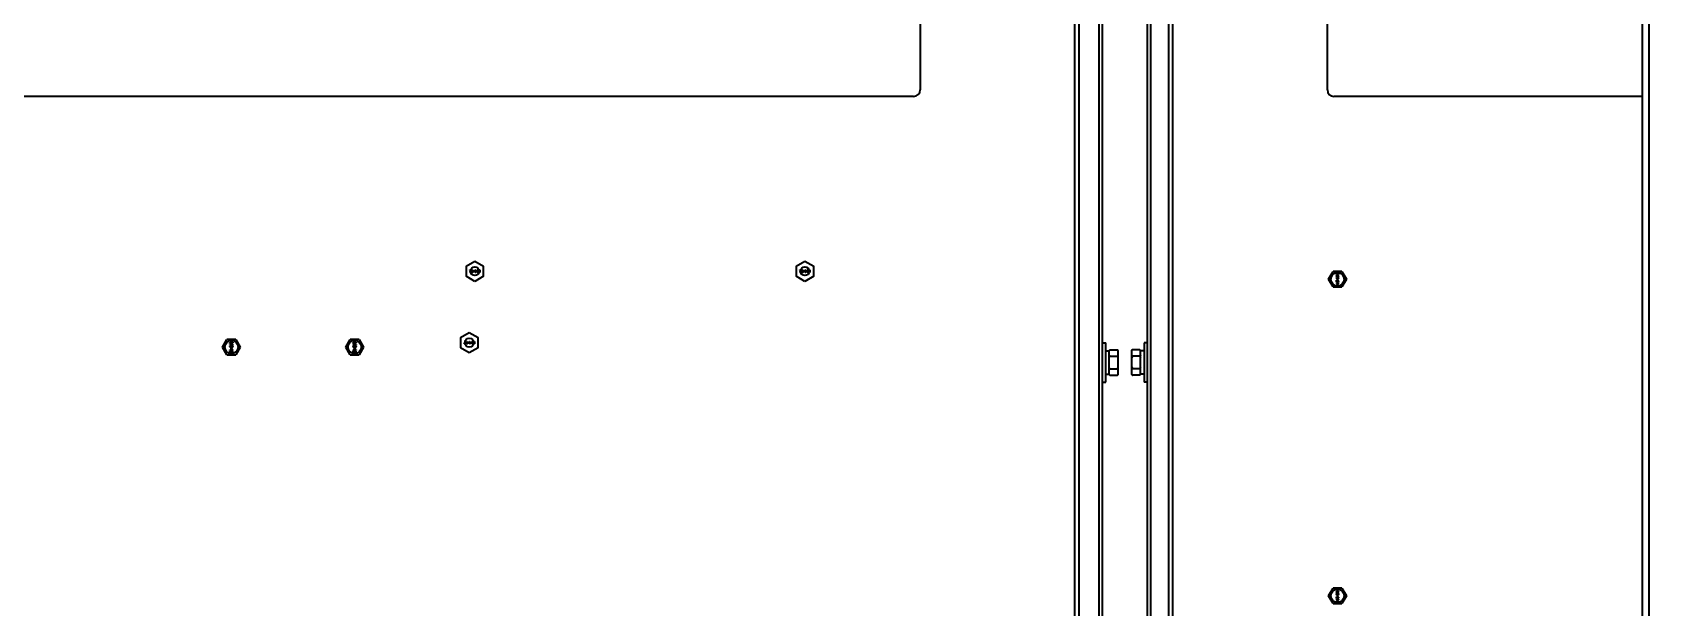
# Model space of a CAD drawing. Header units: millimetres. Extents: x 32496 to 166256, y 3504 to 23939.
# Drawn here: x 73291 to 74025, y 13682 to 13943 of the extents above; entities that cross this region are included whole.
import ezdxf

# ---------------------------------------------------------------- set-up
doc = ezdxf.new("R2010")
doc.units = ezdxf.units.MM
doc.layers.get('0').update_dxf_attribs({"lineweight": 35})

# ---------------------------------------------------------------- blocks, each defined once
blk = doc.blocks.new('8-1250')
at = {"linetype": 'Continuous'}
for p, q in [((975.87, -32157.29), (975.87, -34666.29)), ((978.87, -32157.29), (978.87, -34666.29)), ((718.17, -34566.29), (718.17, -32553.29)), ((719.87, -32553.29), (719.87, -34566.29)), ((729.17, -33566.79), (729.17, -32554.69)), ((752.57, -32554.69), (752.57, -33566.79)), ((760.87, -34566.29), (760.87, -32553.29)), ((762.57, -32553.29), (762.57, -34566.29)), ((647.87, -32586.29), (647.87, -33054.29)), ((832.87, -33054.29), (832.87, -32586.29)), ((730.57, -32930.92), (730.57, -33175.66)), ((751.17, -33175.64), (751.17, -32930.91)), ((644.87, -33057.29), (80.87, -33057.29)), ((975.87, -33057.29), (835.87, -33057.29)), ((441.47, -33134.48), (445.47, -33132.17)), ((441.47, -33134.48), (441.47, -33139.1)), ((445.47, -33141.41), (441.47, -33139.1)), ((443.2, -33136.19), (444.1, -33136.19)), ((443.2, -33136.32), (443.2, -33136.19)), ((443.9, -33136.32), (443.2, -33136.32)), ((443.22, -33136.95), (443.2, -33137.06)), ((443.2, -33137.11), (443.2, -33137.06)), ((443.2, -33137.11), (443.22, -33137.21)), ((443.27, -33136.88), (443.22, -33136.95)), ((443.22, -33137.21), (443.32, -33137.31)), ((443.9, -33136.32), (443.27, -33136.88)), ((443.32, -33137.31), (443.42, -33137.36)), ((443.35, -33137.06), (443.4, -33136.95)), ((443.35, -33137.06), (443.35, -33137.11)), ((443.4, -33137.18), (443.35, -33137.11)), ((443.4, -33136.95), (444.1, -33136.32)), ((443.47, -33137.24), (443.4, -33137.18)), ((443.42, -33137.36), (443.57, -33137.39)), ((443.6, -33137.26), (443.47, -33137.24)), ((443.67, -33137.39), (443.57, -33137.39)), ((443.6, -33137.26), (443.7, -33137.26)), ((443.67, -33137.39), (443.85, -33137.36)), ((443.82, -33137.24), (443.7, -33137.26)), ((443.9, -33137.18), (443.82, -33137.24)), ((443.85, -33137.36), (443.95, -33137.31)), ((443.95, -33137.11), (443.9, -33137.18)), ((443.95, -33137.11), (444.07, -33137.11)), ((443.95, -33137.31), (444.05, -33137.21)), ((444.05, -33137.21), (444.07, -33137.11)), ((444.1, -33136.19), (444.1, -33136.32)), ((444.3, -33136.19), (444.45, -33136.19)), ((444.3, -33137.39), (444.3, -33136.19)), ((444.45, -33137.39), (444.3, -33137.39)), ((444.45, -33136.19), (444.45, -33137.18)), ((444.6, -33137.01), (444.45, -33137.18)), ((444.45, -33137.39), (444.6, -33137.21)), ((444.6, -33137.01), (444.6, -33137.21)), ((444.82, -33136.62), (444.8, -33136.65)), ((444.8, -33136.65), (444.95, -33136.8)), ((444.95, -33136.8), (444.8, -33136.95)), ((444.8, -33136.95), (444.82, -33136.98)), ((444.95, -33136.75), (444.82, -33136.62)), ((444.82, -33136.98), (444.95, -33136.85)), ((444.95, -33136.57), (445, -33136.57)), ((444.95, -33136.75), (444.95, -33136.57)), ((444.95, -33137.03), (444.95, -33136.85)), ((445, -33137.03), (444.95, -33137.03)), ((445, -33136.57), (445, -33136.75)), ((445.12, -33136.62), (445, -33136.75)), ((445, -33136.8), (445.15, -33136.65)), ((445.15, -33136.95), (445, -33136.8)), ((445, -33136.85), (445.12, -33136.98)), ((445, -33136.85), (445, -33137.03)), ((445.15, -33136.65), (445.12, -33136.62)), ((445.12, -33136.98), (445.15, -33136.95)), ((445.35, -33136.55), (445.6, -33136.55)), ((445.35, -33136.7), (445.35, -33136.55)), ((445.6, -33136.7), (445.35, -33136.7)), ((445.47, -33132.17), (449.47, -33134.48)), ((449.47, -33139.1), (445.47, -33141.41)), ((445.6, -33136.19), (445.75, -33136.19)), ((445.6, -33136.55), (445.6, -33136.19)), ((445.6, -33137.39), (445.6, -33136.7)), ((445.75, -33137.39), (445.6, -33137.39)), ((445.75, -33136.19), (445.75, -33136.55)), ((445.75, -33136.55), (446.35, -33136.55)), ((446.17, -33136.7), (445.75, -33136.7)), ((445.75, -33137.39), (446.35, -33136.7)), ((446.17, -33136.7), (445.75, -33137.18)), ((445.75, -33136.7), (445.75, -33137.18)), ((446.35, -33136.55), (446.35, -33136.7)), ((446.55, -33136.19), (446.7, -33136.19)), ((446.55, -33137.39), (446.55, -33136.19)), ((446.77, -33137.39), (446.55, -33137.39)), ((447.05, -33136.19), (446.7, -33137.13)), ((446.7, -33136.19), (446.7, -33137.13)), ((446.77, -33137.39), (447.15, -33136.32)), ((447.05, -33136.19), (447.25, -33136.19)), ((447.15, -33136.32), (447.52, -33137.39)), ((447.6, -33137.13), (447.25, -33136.19)), ((447.75, -33137.39), (447.52, -33137.39)), ((447.6, -33136.19), (447.75, -33136.19)), ((447.6, -33137.13), (447.6, -33136.19)), ((447.75, -33136.19), (447.75, -33137.39)), ((449.47, -33139.1), (449.47, -33134.48)), ((591.47, -33134.48), (595.47, -33132.17)), ((591.47, -33134.48), (591.47, -33139.1)), ((595.47, -33141.41), (591.47, -33139.1)), ((593.2, -33136.19), (594.1, -33136.19)), ((593.2, -33136.32), (593.2, -33136.19)), ((593.9, -33136.32), (593.2, -33136.32)), ((593.22, -33136.95), (593.2, -33137.06)), ((593.2, -33137.11), (593.2, -33137.06)), ((593.2, -33137.11), (593.22, -33137.21)), ((593.27, -33136.88), (593.22, -33136.95)), ((593.22, -33137.21), (593.32, -33137.31)), ((593.9, -33136.32), (593.27, -33136.88)), ((593.32, -33137.31), (593.42, -33137.36)), ((593.35, -33137.06), (593.4, -33136.95)), ((593.35, -33137.06), (593.35, -33137.11)), ((593.4, -33137.18), (593.35, -33137.11)), ((593.4, -33136.95), (594.1, -33136.32)), ((593.47, -33137.24), (593.4, -33137.18)), ((593.42, -33137.36), (593.57, -33137.39)), ((593.6, -33137.26), (593.47, -33137.24)), ((593.67, -33137.39), (593.57, -33137.39)), ((593.6, -33137.26), (593.7, -33137.26)), ((593.67, -33137.39), (593.85, -33137.36)), ((593.82, -33137.24), (593.7, -33137.26)), ((593.9, -33137.18), (593.82, -33137.24)), ((593.85, -33137.36), (593.95, -33137.31)), ((593.95, -33137.11), (593.9, -33137.18)), ((593.95, -33137.11), (594.07, -33137.11)), ((593.95, -33137.31), (594.05, -33137.21)), ((594.05, -33137.21), (594.07, -33137.11)), ((594.1, -33136.19), (594.1, -33136.32)), ((594.3, -33136.19), (594.45, -33136.19)), ((594.3, -33137.39), (594.3, -33136.19)), ((594.45, -33137.39), (594.3, -33137.39)), ((594.45, -33136.19), (594.45, -33137.18)), ((594.6, -33137.01), (594.45, -33137.18)), ((594.45, -33137.39), (594.6, -33137.21)), ((594.6, -33137.01), (594.6, -33137.21)), ((594.82, -33136.62), (594.8, -33136.65)), ((594.8, -33136.65), (594.95, -33136.8)), ((594.95, -33136.8), (594.8, -33136.95)), ((594.8, -33136.95), (594.82, -33136.98)), ((594.95, -33136.75), (594.82, -33136.62)), ((594.82, -33136.98), (594.95, -33136.85)), ((594.95, -33136.57), (595, -33136.57)), ((594.95, -33136.75), (594.95, -33136.57)), ((594.95, -33137.03), (594.95, -33136.85)), ((595, -33137.03), (594.95, -33137.03)), ((595, -33136.57), (595, -33136.75)), ((595.12, -33136.62), (595, -33136.75)), ((595, -33136.8), (595.15, -33136.65)), ((595.15, -33136.95), (595, -33136.8)), ((595, -33136.85), (595.12, -33136.98)), ((595, -33136.85), (595, -33137.03)), ((595.15, -33136.65), (595.12, -33136.62)), ((595.12, -33136.98), (595.15, -33136.95)), ((595.35, -33136.55), (595.6, -33136.55)), ((595.35, -33136.7), (595.35, -33136.55)), ((595.6, -33136.7), (595.35, -33136.7)), ((595.47, -33132.17), (599.47, -33134.48)), ((599.47, -33139.1), (595.47, -33141.41)), ((595.6, -33136.19), (595.75, -33136.19)), ((595.6, -33136.55), (595.6, -33136.19)), ((595.6, -33137.39), (595.6, -33136.7)), ((595.75, -33137.39), (595.6, -33137.39)), ((595.75, -33136.19), (595.75, -33136.55)), ((595.75, -33136.55), (596.35, -33136.55)), ((596.17, -33136.7), (595.75, -33136.7)), ((595.75, -33137.39), (596.35, -33136.7)), ((596.17, -33136.7), (595.75, -33137.18)), ((595.75, -33136.7), (595.75, -33137.18)), ((596.35, -33136.55), (596.35, -33136.7)), ((596.55, -33136.19), (596.7, -33136.19)), ((596.55, -33137.39), (596.55, -33136.19)), ((596.77, -33137.39), (596.55, -33137.39)), ((596.7, -33136.19), (596.7, -33137.13)), ((597.05, -33136.19), (596.7, -33137.13)), ((596.77, -33137.39), (597.15, -33136.32)), ((597.05, -33136.19), (597.25, -33136.19)), ((597.15, -33136.32), (597.52, -33137.39)), ((597.6, -33137.13), (597.25, -33136.19)), ((597.75, -33137.39), (597.52, -33137.39)), ((597.6, -33136.19), (597.75, -33136.19)), ((597.6, -33137.13), (597.6, -33136.19)), ((597.75, -33136.19), (597.75, -33137.39)), ((599.47, -33139.1), (599.47, -33134.48)), ((833.45, -33140.45), (835.47, -33136.95)), ((839.51, -33136.95), (835.47, -33136.95)), ((836.99, -33138.35), (837.99, -33138.35)), ((836.99, -33138.47), (836.99, -33138.35)), ((837.78, -33138.47), (836.99, -33138.47)), ((837.78, -33138.47), (836.99, -33138.77)), ((836.99, -33138.93), (836.99, -33138.77)), ((836.99, -33138.93), (837.78, -33139.22)), ((836.99, -33139.22), (837.78, -33139.22)), ((836.99, -33139.35), (836.99, -33139.22)), ((837.99, -33139.35), (836.99, -33139.35)), ((837.09, -33138.85), (837.99, -33138.54)), ((837.99, -33139.16), (837.09, -33138.85)), ((837.99, -33138.35), (837.99, -33138.54)), ((837.99, -33139.16), (837.99, -33139.35)), ((839.51, -33136.95), (841.53, -33140.45)), ((835.47, -33143.95), (833.45, -33140.45)), ((835.47, -33143.95), (839.51, -33143.95)), ((837.01, -33139.74), (836.99, -33139.85)), ((836.99, -33139.95), (836.99, -33139.85)), ((836.99, -33139.95), (837.01, -33140.06)), ((836.99, -33140.89), (837.09, -33140.89)), ((836.99, -33141.64), (836.99, -33140.89)), ((837.09, -33141.64), (836.99, -33141.64)), ((837.01, -33142.06), (836.99, -33142.18)), ((836.99, -33142.18), (837.01, -33142.31)), ((837.07, -33139.64), (837.01, -33139.74)), ((837.01, -33140.06), (837.07, -33140.16)), ((837.07, -33141.95), (837.01, -33142.06)), ((837.01, -33142.31), (837.07, -33142.41)), ((837.16, -33139.58), (837.07, -33139.64)), ((837.07, -33140.16), (837.16, -33140.22)), ((837.14, -33141.89), (837.07, -33141.95)), ((837.07, -33142.41), (837.14, -33142.47)), ((837.09, -33139.83), (837.12, -33139.77)), ((837.09, -33139.83), (837.09, -33139.97)), ((837.12, -33140.04), (837.09, -33139.97)), ((837.63, -33141.47), (837.09, -33140.89)), ((837.09, -33141.06), (837.56, -33141.58)), ((837.09, -33141.06), (837.09, -33141.64)), ((837.09, -33142.18), (837.12, -33142.08)), ((837.12, -33142.29), (837.09, -33142.18)), ((837.12, -33139.77), (837.16, -33139.7)), ((837.16, -33140.1), (837.12, -33140.04)), ((837.12, -33142.08), (837.16, -33142.02)), ((837.16, -33142.35), (837.12, -33142.29)), ((837.22, -33141.85), (837.14, -33141.89)), ((837.14, -33142.47), (837.22, -33142.52)), ((837.26, -33139.54), (837.16, -33139.58)), ((837.16, -33139.7), (837.22, -33139.66)), ((837.22, -33140.14), (837.16, -33140.1)), ((837.16, -33140.22), (837.26, -33140.27)), ((837.16, -33142.02), (837.29, -33141.93)), ((837.29, -33142.43), (837.16, -33142.35)), ((837.22, -33139.66), (837.29, -33139.64)), ((837.29, -33140.16), (837.22, -33140.14)), ((837.29, -33141.83), (837.22, -33141.85)), ((837.22, -33142.52), (837.29, -33142.54)), ((837.41, -33139.52), (837.26, -33139.54)), ((837.37, -33140.27), (837.26, -33140.27)), ((837.35, -33139.64), (837.29, -33139.64)), ((837.29, -33140.16), (837.35, -33140.16)), ((837.39, -33141.81), (837.29, -33141.83)), ((837.29, -33141.93), (837.41, -33141.91)), ((837.41, -33142.45), (837.29, -33142.43)), ((837.29, -33142.54), (837.39, -33142.56)), ((837.31, -33140.56), (837.46, -33140.56)), ((837.31, -33140.6), (837.31, -33140.56)), ((837.46, -33140.6), (837.31, -33140.6)), ((837.35, -33139.64), (837.41, -33139.66)), ((837.41, -33140.14), (837.35, -33140.16)), ((837.37, -33140.43), (837.35, -33140.45)), ((837.35, -33140.45), (837.46, -33140.56)), ((837.46, -33140.6), (837.35, -33140.7)), ((837.35, -33140.7), (837.37, -33140.72)), ((837.37, -33140.27), (837.48, -33140.22)), ((837.5, -33140.56), (837.37, -33140.43)), ((837.37, -33140.72), (837.5, -33140.6)), ((837.39, -33141.81), (837.58, -33141.81)), ((837.58, -33142.56), (837.39, -33142.56)), ((837.41, -33139.52), (837.56, -33139.52)), ((837.41, -33139.66), (837.46, -33139.7)), ((837.46, -33140.1), (837.41, -33140.14)), ((837.56, -33141.91), (837.41, -33141.91)), ((837.41, -33142.45), (837.56, -33142.45)), ((837.46, -33139.7), (837.5, -33139.77)), ((837.5, -33140.04), (837.46, -33140.1)), ((837.48, -33140.22), (837.54, -33140.16)), ((837.5, -33139.77), (837.52, -33139.83)), ((837.52, -33139.97), (837.5, -33140.04)), ((837.63, -33140.43), (837.5, -33140.56)), ((837.5, -33140.6), (837.63, -33140.72)), ((837.56, -33139.62), (837.52, -33139.62)), ((837.61, -33139.74), (837.52, -33139.62)), ((837.52, -33139.97), (837.52, -33139.83)), ((837.54, -33140.16), (837.61, -33140.06)), ((837.54, -33140.56), (837.65, -33140.45)), ((837.54, -33140.56), (837.69, -33140.56)), ((837.69, -33140.6), (837.54, -33140.6)), ((837.65, -33140.7), (837.54, -33140.6)), ((837.71, -33139.54), (837.56, -33139.52)), ((837.56, -33139.62), (837.69, -33139.64)), ((837.56, -33141.58), (837.63, -33141.62)), ((837.56, -33141.91), (837.69, -33141.93)), ((837.69, -33142.43), (837.56, -33142.45)), ((837.69, -33141.83), (837.58, -33141.81)), ((837.58, -33142.56), (837.69, -33142.54)), ((837.63, -33139.85), (837.61, -33139.74)), ((837.61, -33140.06), (837.63, -33139.95)), ((837.63, -33139.85), (837.63, -33139.95)), ((837.65, -33140.45), (837.63, -33140.43)), ((837.63, -33140.72), (837.65, -33140.7)), ((837.71, -33141.52), (837.63, -33141.47)), ((837.63, -33141.62), (837.71, -33141.64)), ((837.69, -33139.64), (837.75, -33139.66)), ((837.69, -33140.56), (837.69, -33140.6)), ((837.75, -33141.85), (837.69, -33141.83)), ((837.69, -33141.93), (837.82, -33142.02)), ((837.82, -33142.35), (837.69, -33142.43)), ((837.69, -33142.54), (837.75, -33142.52)), ((837.82, -33139.58), (837.71, -33139.54)), ((837.71, -33141.52), (837.75, -33141.52)), ((837.75, -33141.64), (837.71, -33141.64)), ((837.75, -33139.66), (837.82, -33139.7)), ((837.82, -33140.08), (837.75, -33140.12)), ((837.75, -33140.22), (837.75, -33140.12)), ((837.75, -33140.22), (837.82, -33140.2)), ((837.84, -33140.93), (837.75, -33140.91)), ((837.75, -33141.02), (837.75, -33140.91)), ((837.75, -33141.02), (837.82, -33141.06)), ((837.82, -33141.47), (837.75, -33141.52)), ((837.75, -33141.64), (837.84, -33141.62)), ((837.84, -33141.89), (837.75, -33141.85)), ((837.75, -33142.52), (837.84, -33142.47)), ((837.9, -33139.64), (837.82, -33139.58)), ((837.82, -33139.7), (837.86, -33139.77)), ((837.86, -33140.02), (837.82, -33140.08)), ((837.82, -33140.2), (837.9, -33140.14)), ((837.82, -33141.06), (837.86, -33141.12)), ((837.86, -33141.41), (837.82, -33141.47)), ((837.82, -33142.02), (837.86, -33142.08)), ((837.86, -33142.29), (837.82, -33142.35)), ((837.92, -33141.02), (837.84, -33140.93)), ((837.84, -33141.62), (837.92, -33141.54)), ((837.9, -33141.95), (837.84, -33141.89)), ((837.84, -33142.47), (837.9, -33142.41)), ((837.86, -33139.77), (837.88, -33139.83)), ((837.88, -33139.95), (837.86, -33140.02)), ((837.86, -33141.12), (837.88, -33141.22)), ((837.88, -33141.31), (837.86, -33141.41)), ((837.86, -33142.08), (837.88, -33142.18)), ((837.88, -33142.18), (837.86, -33142.29)), ((837.88, -33139.95), (837.88, -33139.83)), ((837.88, -33141.31), (837.88, -33141.22)), ((837.97, -33139.74), (837.9, -33139.64)), ((837.9, -33140.14), (837.97, -33140.04)), ((837.97, -33142.06), (837.9, -33141.95)), ((837.9, -33142.41), (837.97, -33142.31)), ((837.97, -33141.1), (837.92, -33141.02)), ((837.92, -33141.54), (837.97, -33141.45)), ((837.99, -33139.85), (837.97, -33139.74)), ((837.97, -33140.04), (837.99, -33139.93)), ((837.99, -33141.24), (837.97, -33141.1)), ((837.97, -33141.45), (837.99, -33141.33)), ((837.99, -33142.18), (837.97, -33142.06)), ((837.97, -33142.31), (837.99, -33142.18)), ((837.99, -33139.85), (837.99, -33139.93)), ((837.99, -33141.24), (837.99, -33141.33)), ((841.53, -33140.45), (839.51, -33143.95)), ((330.83, -33171.29), (332.85, -33167.79)), ((336.89, -33167.79), (332.85, -33167.79)), ((336.89, -33167.79), (338.91, -33171.29)), ((386.83, -33171.29), (388.85, -33167.79)), ((392.89, -33167.79), (388.85, -33167.79)), ((392.89, -33167.79), (394.91, -33171.29)), ((438.97, -33166.98), (442.97, -33164.67)), ((438.97, -33166.98), (438.97, -33171.6)), ((440.7, -33168.69), (441.6, -33168.69)), ((440.7, -33168.82), (440.7, -33168.69)), ((441.6, -33168.69), (441.6, -33168.82)), ((441.8, -33168.69), (441.95, -33168.69)), ((441.8, -33169.89), (441.8, -33168.69)), ((441.95, -33168.69), (441.95, -33169.68)), ((442.97, -33164.67), (446.97, -33166.98)), ((443.1, -33168.69), (443.25, -33168.69)), ((443.1, -33169.05), (443.1, -33168.69)), ((443.25, -33168.69), (443.25, -33169.05)), ((444.05, -33168.69), (444.2, -33168.69)), ((444.05, -33169.89), (444.05, -33168.69)), ((444.55, -33168.69), (444.2, -33169.63)), ((444.2, -33168.69), (444.2, -33169.63)), ((444.55, -33168.69), (444.75, -33168.69)), ((445.1, -33169.63), (444.75, -33168.69)), ((445.1, -33168.69), (445.25, -33168.69)), ((445.1, -33169.63), (445.1, -33168.69)), ((445.25, -33168.69), (445.25, -33169.89)), ((446.97, -33171.6), (446.97, -33166.98)), ((332.85, -33174.79), (330.83, -33171.29)), ((332.85, -33174.79), (336.89, -33174.79)), ((334.22, -33169.09), (335.52, -33169.09)), ((334.22, -33169.25), (334.22, -33169.09)), ((335.25, -33169.25), (334.22, -33169.25)), ((335.25, -33169.25), (334.22, -33169.63)), ((334.22, -33169.85), (334.22, -33169.63)), ((334.22, -33169.85), (335.25, -33170.23)), ((334.22, -33170.23), (335.25, -33170.23)), ((334.22, -33170.39), (334.22, -33170.23)), ((335.52, -33170.39), (334.22, -33170.39)), ((334.25, -33170.9), (334.22, -33171.04)), ((334.22, -33171.17), (334.22, -33171.04)), ((334.22, -33171.17), (334.25, -33171.31)), ((334.22, -33172.56), (335.3, -33172.56)), ((334.22, -33172.72), (334.22, -33172.56)), ((335.52, -33172.72), (334.22, -33172.72)), ((334.22, -33172.93), (334.36, -33172.93)), ((334.22, -33173.91), (334.22, -33172.93)), ((334.36, -33173.91), (334.22, -33173.91)), ((334.33, -33170.77), (334.25, -33170.9)), ((334.25, -33171.31), (334.33, -33171.45)), ((334.44, -33170.69), (334.33, -33170.77)), ((334.33, -33171.45), (334.44, -33171.53)), ((334.36, -33169.74), (335.52, -33169.33)), ((335.52, -33170.15), (334.36, -33169.74)), ((334.36, -33171.01), (334.39, -33170.93)), ((334.36, -33171.01), (334.36, -33171.2)), ((334.39, -33171.28), (334.36, -33171.2)), ((335.05, -33173.69), (334.36, -33172.93)), ((334.36, -33173.15), (334.97, -33173.83)), ((334.36, -33173.15), (334.36, -33173.91)), ((334.39, -33170.93), (334.44, -33170.85)), ((334.44, -33171.36), (334.39, -33171.28)), ((334.58, -33170.63), (334.44, -33170.69)), ((334.44, -33170.85), (334.53, -33170.8)), ((334.53, -33171.42), (334.44, -33171.36)), ((334.44, -33171.53), (334.58, -33171.58)), ((334.53, -33170.8), (334.61, -33170.77)), ((334.61, -33171.45), (334.53, -33171.42)), ((334.78, -33170.61), (334.58, -33170.63)), ((334.72, -33171.58), (334.58, -33171.58)), ((334.69, -33170.77), (334.61, -33170.77)), ((334.61, -33171.45), (334.69, -33171.45)), ((334.64, -33171.96), (334.83, -33171.96)), ((334.64, -33172.01), (334.64, -33171.96)), ((334.83, -33172.01), (334.64, -33172.01)), ((334.69, -33170.77), (334.78, -33170.8)), ((334.78, -33171.42), (334.69, -33171.45)), ((334.72, -33171.8), (334.69, -33171.82)), ((334.69, -33171.82), (334.83, -33171.96)), ((334.83, -33172.01), (334.69, -33172.15)), ((334.69, -33172.15), (334.72, -33172.18)), ((334.72, -33171.58), (334.86, -33171.53)), ((334.89, -33171.96), (334.72, -33171.8)), ((334.72, -33172.18), (334.89, -33172.01)), ((334.78, -33170.61), (334.97, -33170.61)), ((334.78, -33170.8), (334.83, -33170.85)), ((334.83, -33171.36), (334.78, -33171.42)), ((334.83, -33170.85), (334.89, -33170.93)), ((334.89, -33171.28), (334.83, -33171.36)), ((334.86, -33171.53), (334.94, -33171.45)), ((334.89, -33170.93), (334.91, -33171.01)), ((334.91, -33171.2), (334.89, -33171.28)), ((335.05, -33171.8), (334.89, -33171.96)), ((334.89, -33172.01), (335.05, -33172.18)), ((334.97, -33170.74), (334.91, -33170.74)), ((335.02, -33170.9), (334.91, -33170.74)), ((334.91, -33171.2), (334.91, -33171.01)), ((334.94, -33171.45), (335.02, -33171.31)), ((334.94, -33171.96), (335.08, -33171.82)), ((334.94, -33171.96), (335.14, -33171.96)), ((335.14, -33172.01), (334.94, -33172.01)), ((335.08, -33172.15), (334.94, -33172.01)), ((335.16, -33170.63), (334.97, -33170.61)), ((334.97, -33170.74), (335.14, -33170.77)), ((334.97, -33173.83), (335.05, -33173.88)), ((335.05, -33171.04), (335.02, -33170.9)), ((335.02, -33171.31), (335.05, -33171.17)), ((335.05, -33171.04), (335.05, -33171.17)), ((335.08, -33171.82), (335.05, -33171.8)), ((335.05, -33172.18), (335.08, -33172.15)), ((335.16, -33173.75), (335.05, -33173.69)), ((335.05, -33173.88), (335.16, -33173.91)), ((335.11, -33172.39), (335.33, -33172.39)), ((335.11, -33172.39), (335.3, -33172.56)), ((335.14, -33170.77), (335.22, -33170.8)), ((335.14, -33171.96), (335.14, -33172.01)), ((335.3, -33170.69), (335.16, -33170.63)), ((335.16, -33173.75), (335.22, -33173.75)), ((335.22, -33173.91), (335.16, -33173.91)), ((335.22, -33170.8), (335.3, -33170.85)), ((335.3, -33171.34), (335.22, -33171.39)), ((335.22, -33171.53), (335.22, -33171.39)), ((335.22, -33171.53), (335.3, -33171.5)), ((335.33, -33172.99), (335.22, -33172.96)), ((335.22, -33173.1), (335.22, -33172.96)), ((335.22, -33173.1), (335.3, -33173.15)), ((335.3, -33173.69), (335.22, -33173.75)), ((335.22, -33173.91), (335.33, -33173.88)), ((335.41, -33170.77), (335.3, -33170.69)), ((335.3, -33170.85), (335.36, -33170.93)), ((335.36, -33171.26), (335.3, -33171.34)), ((335.3, -33171.5), (335.41, -33171.42)), ((335.3, -33173.15), (335.36, -33173.23)), ((335.36, -33173.61), (335.3, -33173.69)), ((335.52, -33172.56), (335.33, -33172.39)), ((335.44, -33173.1), (335.33, -33172.99)), ((335.33, -33173.88), (335.44, -33173.77)), ((335.36, -33170.93), (335.38, -33171.01)), ((335.38, -33171.17), (335.36, -33171.26)), ((335.36, -33173.23), (335.38, -33173.37)), ((335.38, -33173.48), (335.36, -33173.61)), ((335.38, -33171.17), (335.38, -33171.01)), ((335.38, -33173.48), (335.38, -33173.37)), ((335.49, -33170.9), (335.41, -33170.77)), ((335.41, -33171.42), (335.49, -33171.28)), ((335.49, -33173.21), (335.44, -33173.1)), ((335.44, -33173.77), (335.49, -33173.67)), ((335.52, -33171.04), (335.49, -33170.9)), ((335.49, -33171.28), (335.52, -33171.15)), ((335.52, -33173.4), (335.49, -33173.21)), ((335.49, -33173.67), (335.52, -33173.5)), ((335.52, -33169.09), (335.52, -33169.33)), ((335.52, -33170.15), (335.52, -33170.39)), ((335.52, -33171.04), (335.52, -33171.15)), ((335.52, -33172.56), (335.52, -33172.72)), ((335.52, -33173.4), (335.52, -33173.5)), ((338.91, -33171.29), (336.89, -33174.79)), ((388.85, -33174.79), (386.83, -33171.29)), ((388.85, -33174.79), (392.89, -33174.79)), ((390.22, -33169.09), (391.52, -33169.09)), ((390.22, -33169.25), (390.22, -33169.09)), ((391.25, -33169.25), (390.22, -33169.25)), ((391.25, -33169.25), (390.22, -33169.63)), ((390.22, -33169.85), (390.22, -33169.63)), ((390.22, -33169.85), (391.25, -33170.23)), ((390.22, -33170.23), (391.25, -33170.23)), ((390.22, -33170.39), (390.22, -33170.23)), ((391.52, -33170.39), (390.22, -33170.39)), ((390.25, -33170.9), (390.22, -33171.04)), ((390.22, -33171.17), (390.22, -33171.04)), ((390.22, -33171.17), (390.25, -33171.31)), ((390.22, -33172.56), (391.3, -33172.56)), ((390.22, -33172.72), (390.22, -33172.56)), ((391.52, -33172.72), (390.22, -33172.72)), ((390.22, -33172.93), (390.36, -33172.93)), ((390.22, -33173.91), (390.22, -33172.93)), ((390.36, -33173.91), (390.22, -33173.91)), ((390.33, -33170.77), (390.25, -33170.9)), ((390.25, -33171.31), (390.33, -33171.45)), ((390.44, -33170.69), (390.33, -33170.77)), ((390.33, -33171.45), (390.44, -33171.53)), ((390.36, -33169.74), (391.52, -33169.33)), ((391.52, -33170.15), (390.36, -33169.74)), ((390.36, -33171.01), (390.39, -33170.93)), ((390.36, -33171.01), (390.36, -33171.2)), ((390.39, -33171.28), (390.36, -33171.2)), ((391.05, -33173.69), (390.36, -33172.93)), ((390.36, -33173.15), (390.97, -33173.83)), ((390.36, -33173.15), (390.36, -33173.91)), ((390.39, -33170.93), (390.44, -33170.85)), ((390.44, -33171.36), (390.39, -33171.28)), ((390.58, -33170.63), (390.44, -33170.69)), ((390.44, -33170.85), (390.53, -33170.8)), ((390.53, -33171.42), (390.44, -33171.36)), ((390.44, -33171.53), (390.58, -33171.58)), ((390.53, -33170.8), (390.61, -33170.77)), ((390.61, -33171.45), (390.53, -33171.42)), ((390.78, -33170.61), (390.58, -33170.63)), ((390.72, -33171.58), (390.58, -33171.58)), ((390.69, -33170.77), (390.61, -33170.77)), ((390.61, -33171.45), (390.69, -33171.45)), ((390.64, -33171.96), (390.83, -33171.96)), ((390.64, -33172.01), (390.64, -33171.96)), ((390.83, -33172.01), (390.64, -33172.01)), ((390.69, -33170.77), (390.78, -33170.8)), ((390.78, -33171.42), (390.69, -33171.45)), ((390.72, -33171.8), (390.69, -33171.82)), ((390.69, -33171.82), (390.83, -33171.96)), ((390.83, -33172.01), (390.69, -33172.15)), ((390.69, -33172.15), (390.72, -33172.18)), ((390.72, -33171.58), (390.86, -33171.53)), ((390.89, -33171.96), (390.72, -33171.8)), ((390.72, -33172.18), (390.89, -33172.01)), ((390.78, -33170.61), (390.97, -33170.61)), ((390.78, -33170.8), (390.83, -33170.85)), ((390.83, -33171.36), (390.78, -33171.42)), ((390.83, -33170.85), (390.89, -33170.93)), ((390.89, -33171.28), (390.83, -33171.36)), ((390.86, -33171.53), (390.94, -33171.45)), ((390.89, -33170.93), (390.91, -33171.01)), ((390.91, -33171.2), (390.89, -33171.28)), ((391.05, -33171.8), (390.89, -33171.96)), ((390.89, -33172.01), (391.05, -33172.18)), ((390.97, -33170.74), (390.91, -33170.74)), ((391.02, -33170.9), (390.91, -33170.74)), ((390.91, -33171.2), (390.91, -33171.01)), ((390.94, -33171.45), (391.02, -33171.31)), ((390.94, -33171.96), (391.08, -33171.82)), ((390.94, -33171.96), (391.14, -33171.96)), ((391.14, -33172.01), (390.94, -33172.01)), ((391.08, -33172.15), (390.94, -33172.01)), ((391.16, -33170.63), (390.97, -33170.61)), ((390.97, -33170.74), (391.14, -33170.77)), ((390.97, -33173.83), (391.05, -33173.88)), ((391.05, -33171.04), (391.02, -33170.9)), ((391.02, -33171.31), (391.05, -33171.17)), ((391.05, -33171.04), (391.05, -33171.17)), ((391.08, -33171.82), (391.05, -33171.8)), ((391.05, -33172.18), (391.08, -33172.15)), ((391.16, -33173.75), (391.05, -33173.69)), ((391.05, -33173.88), (391.16, -33173.91)), ((391.11, -33172.39), (391.33, -33172.39)), ((391.11, -33172.39), (391.3, -33172.56)), ((391.14, -33170.77), (391.22, -33170.8)), ((391.14, -33171.96), (391.14, -33172.01)), ((391.3, -33170.69), (391.16, -33170.63)), ((391.16, -33173.75), (391.22, -33173.75)), ((391.22, -33173.91), (391.16, -33173.91)), ((391.22, -33170.8), (391.3, -33170.85)), ((391.3, -33171.34), (391.22, -33171.39)), ((391.22, -33171.53), (391.22, -33171.39)), ((391.22, -33171.53), (391.3, -33171.5)), ((391.33, -33172.99), (391.22, -33172.96)), ((391.22, -33173.1), (391.22, -33172.96)), ((391.22, -33173.1), (391.3, -33173.15)), ((391.3, -33173.69), (391.22, -33173.75)), ((391.22, -33173.91), (391.33, -33173.88)), ((391.41, -33170.77), (391.3, -33170.69)), ((391.3, -33170.85), (391.36, -33170.93)), ((391.36, -33171.26), (391.3, -33171.34)), ((391.3, -33171.5), (391.41, -33171.42)), ((391.3, -33173.15), (391.36, -33173.23)), ((391.36, -33173.61), (391.3, -33173.69)), ((391.52, -33172.56), (391.33, -33172.39)), ((391.44, -33173.1), (391.33, -33172.99)), ((391.33, -33173.88), (391.44, -33173.77)), ((391.36, -33170.93), (391.38, -33171.01)), ((391.38, -33171.17), (391.36, -33171.26)), ((391.36, -33173.23), (391.38, -33173.37)), ((391.38, -33173.48), (391.36, -33173.61)), ((391.38, -33171.17), (391.38, -33171.01)), ((391.38, -33173.48), (391.38, -33173.37)), ((391.49, -33170.9), (391.41, -33170.77)), ((391.41, -33171.42), (391.49, -33171.28)), ((391.49, -33173.21), (391.44, -33173.1)), ((391.44, -33173.77), (391.49, -33173.67)), ((391.52, -33171.04), (391.49, -33170.9)), ((391.49, -33171.28), (391.52, -33171.15)), ((391.52, -33173.4), (391.49, -33173.21)), ((391.49, -33173.67), (391.52, -33173.5)), ((391.52, -33169.09), (391.52, -33169.33)), ((391.52, -33170.15), (391.52, -33170.39)), ((391.52, -33171.04), (391.52, -33171.15)), ((391.52, -33172.56), (391.52, -33172.72)), ((391.52, -33173.4), (391.52, -33173.5)), ((394.91, -33171.29), (392.89, -33174.79)), ((442.97, -33173.91), (438.97, -33171.6)), ((441.4, -33168.82), (440.7, -33168.82)), ((440.72, -33169.45), (440.7, -33169.56)), ((440.7, -33169.61), (440.7, -33169.56)), ((440.7, -33169.61), (440.72, -33169.71)), ((440.77, -33169.38), (440.72, -33169.45)), ((440.72, -33169.71), (440.82, -33169.81)), ((441.4, -33168.82), (440.77, -33169.38)), ((440.82, -33169.81), (440.92, -33169.86)), ((440.85, -33169.56), (440.9, -33169.45)), ((440.85, -33169.56), (440.85, -33169.61)), ((440.9, -33169.68), (440.85, -33169.61)), ((440.9, -33169.45), (441.6, -33168.82)), ((440.97, -33169.74), (440.9, -33169.68)), ((440.92, -33169.86), (441.07, -33169.89)), ((441.1, -33169.76), (440.97, -33169.74)), ((441.17, -33169.89), (441.07, -33169.89)), ((441.1, -33169.76), (441.2, -33169.76)), ((441.17, -33169.89), (441.35, -33169.86)), ((441.32, -33169.74), (441.2, -33169.76)), ((441.4, -33169.68), (441.32, -33169.74)), ((441.35, -33169.86), (441.45, -33169.81)), ((441.45, -33169.61), (441.4, -33169.68)), ((441.45, -33169.61), (441.57, -33169.61)), ((441.45, -33169.81), (441.55, -33169.71)), ((441.55, -33169.71), (441.57, -33169.61)), ((441.95, -33169.89), (441.8, -33169.89)), ((442.1, -33169.51), (441.95, -33169.68)), ((441.95, -33169.89), (442.1, -33169.71)), ((442.1, -33169.51), (442.1, -33169.71)), ((442.32, -33169.12), (442.3, -33169.15)), ((442.3, -33169.15), (442.45, -33169.3)), ((442.45, -33169.3), (442.3, -33169.45)), ((442.3, -33169.45), (442.32, -33169.48)), ((442.45, -33169.25), (442.32, -33169.12)), ((442.32, -33169.48), (442.45, -33169.35)), ((442.45, -33169.07), (442.5, -33169.07)), ((442.45, -33169.25), (442.45, -33169.07)), ((442.45, -33169.53), (442.45, -33169.35)), ((442.5, -33169.53), (442.45, -33169.53)), ((442.5, -33169.07), (442.5, -33169.25)), ((442.62, -33169.12), (442.5, -33169.25)), ((442.5, -33169.3), (442.65, -33169.15)), ((442.65, -33169.45), (442.5, -33169.3)), ((442.5, -33169.35), (442.62, -33169.48)), ((442.5, -33169.35), (442.5, -33169.53)), ((442.65, -33169.15), (442.62, -33169.12)), ((442.62, -33169.48), (442.65, -33169.45)), ((442.85, -33169.05), (443.1, -33169.05)), ((442.85, -33169.2), (442.85, -33169.05)), ((443.1, -33169.2), (442.85, -33169.2)), ((446.97, -33171.6), (442.97, -33173.91)), ((443.1, -33169.89), (443.1, -33169.2)), ((443.25, -33169.89), (443.1, -33169.89)), ((443.25, -33169.05), (443.85, -33169.05)), ((443.67, -33169.2), (443.25, -33169.2)), ((443.25, -33169.89), (443.85, -33169.2)), ((443.67, -33169.2), (443.25, -33169.68)), ((443.25, -33169.2), (443.25, -33169.68)), ((443.85, -33169.05), (443.85, -33169.2)), ((444.27, -33169.89), (444.05, -33169.89)), ((444.27, -33169.89), (444.65, -33168.82)), ((444.65, -33168.82), (445.02, -33169.89)), ((445.25, -33169.89), (445.02, -33169.89)), ((730.57, -33169.29), (732.17, -33169.29)), ((730.57, -33175.66), (730.57, -33180.92)), ((732.17, -33187.29), (732.17, -33169.29)), ((732.17, -33172.94), (733.77, -33172.94)), ((733.77, -33172.82), (734.07, -33172.52)), ((733.77, -33183.76), (733.77, -33172.82)), ((734.07, -33172.52), (737.47, -33172.52)), ((734.07, -33175.4), (737.47, -33175.4)), ((737.77, -33172.82), (737.47, -33172.52)), ((737.77, -33183.76), (737.77, -33172.82)), ((743.97, -33172.82), (744.24, -33172.54)), ((743.97, -33183.76), (743.97, -33172.82)), ((744.27, -33172.52), (744.24, -33172.54)), ((747.67, -33172.52), (744.27, -33172.52)), ((747.67, -33175.36), (744.27, -33175.36)), ((747.67, -33172.52), (747.7, -33172.54)), ((747.97, -33172.82), (747.7, -33172.54)), ((747.97, -33183.76), (747.97, -33172.82)), ((749.57, -33172.94), (747.97, -33172.94)), ((751.17, -33169.29), (749.57, -33169.29)), ((749.57, -33169.29), (749.57, -33187.29)), ((751.17, -33180.91), (751.17, -33175.64)), ((730.57, -33180.92), (730.57, -33425.66)), ((734.07, -33181.18), (737.47, -33181.18)), ((747.67, -33181.13), (744.27, -33181.13)), ((751.17, -33425.64), (751.17, -33180.91)), ((730.57, -33187.29), (732.17, -33187.29)), ((732.17, -33183.64), (733.77, -33183.64)), ((733.77, -33183.76), (734.07, -33184.06)), ((734.07, -33184.06), (737.47, -33184.06)), ((737.77, -33183.76), (737.47, -33184.06)), ((743.97, -33183.76), (744.24, -33184.03)), ((747.67, -33184.06), (744.27, -33184.06)), ((747.97, -33183.76), (747.7, -33184.03)), ((749.57, -33183.64), (747.97, -33183.64)), ((751.17, -33187.29), (749.57, -33187.29)), ((833.45, -33284.45), (835.47, -33280.95)), ((835.47, -33287.95), (833.45, -33284.45)), ((839.51, -33280.95), (835.47, -33280.95)), ((836.99, -33282.35), (837.99, -33282.35)), ((836.99, -33282.47), (836.99, -33282.35)), ((837.78, -33282.47), (836.99, -33282.47)), ((837.78, -33282.47), (836.99, -33282.77)), ((836.99, -33282.93), (836.99, -33282.77)), ((836.99, -33282.93), (837.78, -33283.22)), ((836.99, -33283.22), (837.78, -33283.22)), ((836.99, -33283.35), (836.99, -33283.22)), ((837.99, -33283.35), (836.99, -33283.35)), ((837.01, -33283.74), (836.99, -33283.85)), ((836.99, -33283.95), (836.99, -33283.85)), ((836.99, -33283.95), (837.01, -33284.06)), ((836.99, -33284.89), (837.09, -33284.89)), ((836.99, -33285.64), (836.99, -33284.89)), ((837.09, -33285.64), (836.99, -33285.64)), ((837.01, -33286.06), (836.99, -33286.18)), ((836.99, -33286.18), (837.01, -33286.31)), ((837.07, -33283.64), (837.01, -33283.74)), ((837.01, -33284.06), (837.07, -33284.16)), ((837.07, -33285.95), (837.01, -33286.06)), ((837.16, -33283.58), (837.07, -33283.64)), ((837.07, -33284.16), (837.16, -33284.22)), ((837.14, -33285.89), (837.07, -33285.95)), ((837.09, -33282.85), (837.99, -33282.54)), ((837.99, -33283.16), (837.09, -33282.85)), ((837.09, -33283.83), (837.12, -33283.77)), ((837.09, -33283.83), (837.09, -33283.97)), ((837.12, -33284.04), (837.09, -33283.97)), ((837.63, -33285.47), (837.09, -33284.89)), ((837.09, -33285.06), (837.56, -33285.58)), ((837.09, -33285.06), (837.09, -33285.64)), ((837.09, -33286.18), (837.12, -33286.08)), ((837.12, -33286.29), (837.09, -33286.18)), ((837.12, -33283.77), (837.16, -33283.7)), ((837.16, -33284.1), (837.12, -33284.04)), ((837.12, -33286.08), (837.16, -33286.02)), ((837.16, -33286.35), (837.12, -33286.29)), ((837.22, -33285.85), (837.14, -33285.89)), ((837.26, -33283.54), (837.16, -33283.58)), ((837.16, -33283.7), (837.22, -33283.66)), ((837.22, -33284.14), (837.16, -33284.1)), ((837.16, -33284.22), (837.26, -33284.27)), ((837.16, -33286.02), (837.29, -33285.93)), ((837.22, -33283.66), (837.29, -33283.64)), ((837.29, -33284.16), (837.22, -33284.14)), ((837.29, -33285.83), (837.22, -33285.85)), ((837.41, -33283.52), (837.26, -33283.54)), ((837.37, -33284.27), (837.26, -33284.27)), ((837.35, -33283.64), (837.29, -33283.64)), ((837.29, -33284.16), (837.35, -33284.16)), ((837.39, -33285.81), (837.29, -33285.83)), ((837.29, -33285.93), (837.41, -33285.91)), ((837.31, -33284.56), (837.46, -33284.56)), ((837.31, -33284.6), (837.31, -33284.56)), ((837.46, -33284.6), (837.31, -33284.6)), ((837.35, -33283.64), (837.41, -33283.66)), ((837.41, -33284.14), (837.35, -33284.16)), ((837.37, -33284.43), (837.35, -33284.45)), ((837.35, -33284.45), (837.46, -33284.56)), ((837.46, -33284.6), (837.35, -33284.7)), ((837.35, -33284.7), (837.37, -33284.72)), ((837.37, -33284.27), (837.48, -33284.22)), ((837.5, -33284.56), (837.37, -33284.43)), ((837.37, -33284.72), (837.5, -33284.6)), ((837.39, -33285.81), (837.58, -33285.81)), ((837.41, -33283.52), (837.56, -33283.52)), ((837.41, -33283.66), (837.46, -33283.7)), ((837.46, -33284.1), (837.41, -33284.14)), ((837.56, -33285.91), (837.41, -33285.91)), ((837.46, -33283.7), (837.5, -33283.77)), ((837.5, -33284.04), (837.46, -33284.1)), ((837.48, -33284.22), (837.54, -33284.16)), ((837.5, -33283.77), (837.52, -33283.83)), ((837.52, -33283.97), (837.5, -33284.04)), ((837.63, -33284.43), (837.5, -33284.56)), ((837.5, -33284.6), (837.63, -33284.72)), ((837.56, -33283.62), (837.52, -33283.62)), ((837.61, -33283.74), (837.52, -33283.62)), ((837.52, -33283.97), (837.52, -33283.83)), ((837.54, -33284.16), (837.61, -33284.06)), ((837.54, -33284.56), (837.65, -33284.45)), ((837.54, -33284.56), (837.69, -33284.56)), ((837.69, -33284.6), (837.54, -33284.6)), ((837.65, -33284.7), (837.54, -33284.6)), ((837.71, -33283.54), (837.56, -33283.52)), ((837.56, -33283.62), (837.69, -33283.64)), ((837.56, -33285.58), (837.63, -33285.62)), ((837.56, -33285.91), (837.69, -33285.93)), ((837.69, -33285.83), (837.58, -33285.81)), ((837.63, -33283.85), (837.61, -33283.74)), ((837.61, -33284.06), (837.63, -33283.95)), ((837.63, -33283.85), (837.63, -33283.95)), ((837.65, -33284.45), (837.63, -33284.43)), ((837.63, -33284.72), (837.65, -33284.7)), ((837.71, -33285.52), (837.63, -33285.47)), ((837.63, -33285.62), (837.71, -33285.64)), ((837.69, -33283.64), (837.75, -33283.66)), ((837.69, -33284.56), (837.69, -33284.6)), ((837.75, -33285.85), (837.69, -33285.83)), ((837.69, -33285.93), (837.82, -33286.02)), ((837.82, -33283.58), (837.71, -33283.54)), ((837.71, -33285.52), (837.75, -33285.52)), ((837.75, -33285.64), (837.71, -33285.64)), ((837.75, -33283.66), (837.82, -33283.7)), ((837.82, -33284.08), (837.75, -33284.12)), ((837.75, -33284.22), (837.75, -33284.12)), ((837.75, -33284.22), (837.82, -33284.2)), ((837.84, -33284.93), (837.75, -33284.91)), ((837.75, -33285.02), (837.75, -33284.91)), ((837.75, -33285.02), (837.82, -33285.06)), ((837.82, -33285.47), (837.75, -33285.52)), ((837.75, -33285.64), (837.84, -33285.62)), ((837.84, -33285.89), (837.75, -33285.85)), ((837.9, -33283.64), (837.82, -33283.58)), ((837.82, -33283.7), (837.86, -33283.77)), ((837.86, -33284.02), (837.82, -33284.08)), ((837.82, -33284.2), (837.9, -33284.14)), ((837.82, -33285.06), (837.86, -33285.12)), ((837.86, -33285.41), (837.82, -33285.47)), ((837.82, -33286.02), (837.86, -33286.08)), ((837.86, -33286.29), (837.82, -33286.35)), ((837.92, -33285.02), (837.84, -33284.93)), ((837.84, -33285.62), (837.92, -33285.54)), ((837.9, -33285.95), (837.84, -33285.89)), ((837.86, -33283.77), (837.88, -33283.83)), ((837.88, -33283.95), (837.86, -33284.02)), ((837.86, -33285.12), (837.88, -33285.22)), ((837.88, -33285.31), (837.86, -33285.41)), ((837.86, -33286.08), (837.88, -33286.18)), ((837.88, -33286.18), (837.86, -33286.29)), ((837.88, -33283.95), (837.88, -33283.83)), ((837.88, -33285.31), (837.88, -33285.22)), ((837.97, -33283.74), (837.9, -33283.64)), ((837.9, -33284.14), (837.97, -33284.04)), ((837.97, -33286.06), (837.9, -33285.95)), ((837.97, -33285.1), (837.92, -33285.02)), ((837.92, -33285.54), (837.97, -33285.45)), ((837.99, -33283.85), (837.97, -33283.74)), ((837.97, -33284.04), (837.99, -33283.93)), ((837.99, -33285.24), (837.97, -33285.1)), ((837.97, -33285.45), (837.99, -33285.33)), ((837.99, -33286.18), (837.97, -33286.06)), ((837.97, -33286.31), (837.99, -33286.18)), ((837.99, -33282.35), (837.99, -33282.54)), ((837.99, -33283.16), (837.99, -33283.35)), ((837.99, -33283.85), (837.99, -33283.93)), ((837.99, -33285.24), (837.99, -33285.33)), ((839.51, -33280.95), (841.53, -33284.45)), ((841.53, -33284.45), (839.51, -33287.95)), ((835.47, -33287.95), (839.51, -33287.95)), ((837.01, -33286.31), (837.07, -33286.41)), ((837.07, -33286.41), (837.14, -33286.47)), ((837.14, -33286.47), (837.22, -33286.52)), ((837.29, -33286.43), (837.16, -33286.35)), ((837.22, -33286.52), (837.29, -33286.54)), ((837.41, -33286.45), (837.29, -33286.43)), ((837.29, -33286.54), (837.39, -33286.56)), ((837.58, -33286.56), (837.39, -33286.56)), ((837.41, -33286.45), (837.56, -33286.45)), ((837.69, -33286.43), (837.56, -33286.45)), ((837.58, -33286.56), (837.69, -33286.54)), ((837.82, -33286.35), (837.69, -33286.43)), ((837.69, -33286.54), (837.75, -33286.52)), ((837.75, -33286.52), (837.84, -33286.47)), ((837.84, -33286.47), (837.9, -33286.41)), ((837.9, -33286.41), (837.97, -33286.31))]:
    blk.add_line(p, q, dxfattribs=at)
for centre, radius in [((445.47, -33136.79), 2), ((595.47, -33136.79), 2), ((837.49, -33140.45), 3), ((334.87, -33171.29), 3), ((390.87, -33171.29), 3), ((442.97, -33169.29), 2), ((837.49, -33284.45), 3)]:
    blk.add_circle(centre, radius, dxfattribs=at)
for centre, radius, start, end in [((644.87, -33054.29), 3, 270, 0), ((835.87, -33054.29), 3, 180, 270), ((735.01, -33175.09), 3.56, 39.13645, 39.50132), ((736.53, -33181.49), 3.56, 219.13644, 219.50078), ((746.79, -33181.47), 3.61, 218.71028, 219.13391), ((748.11, -33180.28), 5.39, 224.12457, 224.56524), ((743.84, -33180.28), 5.38, 315.43477, 315.87545), ((745.16, -33181.47), 3.61, 320.8641, 321.28972)]:
    blk.add_arc(centre, radius, start, end, dxfattribs=at)
for points, knots in [([(733.77, -33172.85), (733.8, -33172.82), (733.89, -33172.7), (733.99, -33172.59), (734.07, -33172.52)], [0, 0, 0, 0, 0.244558, 1, 1, 1, 1]), ([(734.07, -33175.4), (734.05, -33175.38), (733.94, -33175.27), (733.84, -33175.16), (733.77, -33175.07)], [0, 0, 0, 0, 0.255352, 1, 1, 1, 1]), ([(737.76, -33172.83), (737.74, -33172.8), (737.64, -33172.69), (737.55, -33172.59), (737.47, -33172.52)], [0, 0, 0, 0, 0.244878, 1, 1, 1, 1]), ([(737.47, -33175.4), (737.5, -33175.38), (737.6, -33175.27), (737.7, -33175.16), (737.77, -33175.07)], [0, 0, 0, 0, 0.255353, 1, 1, 1, 1]), ([(744.24, -33172.54), (744.22, -33172.57), (744.13, -33172.66), (744.04, -33172.76), (743.97, -33172.84)], [0, 0, 0, 0, 0.255063, 1, 1, 1, 1]), ([(743.97, -33175.03), (744, -33175.06), (744.09, -33175.17), (744.19, -33175.28), (744.27, -33175.36)], [0, 0, 0, 0, 0.244408, 1, 1, 1, 1]), ([(747.97, -33175.03), (747.95, -33175.06), (747.85, -33175.17), (747.75, -33175.28), (747.67, -33175.36)], [0, 0, 0, 0, 0.244408, 1, 1, 1, 1]), ([(747.7, -33172.54), (747.73, -33172.57), (747.82, -33172.66), (747.91, -33172.76), (747.97, -33172.84)], [0, 0, 0, 0, 0.255062, 1, 1, 1, 1]), ([(733.77, -33181.51), (733.8, -33181.48), (733.89, -33181.36), (733.99, -33181.26), (734.07, -33181.18)], [0, 0, 0, 0, 0.244558, 1, 1, 1, 1]), ([(737.77, -33181.51), (737.75, -33181.48), (737.65, -33181.36), (737.55, -33181.26), (737.47, -33181.18)], [0, 0, 0, 0, 0.244558, 1, 1, 1, 1]), ([(744.27, -33181.13), (744.25, -33181.16), (744.14, -33181.27), (744.04, -33181.38), (743.97, -33181.47)], [0, 0, 0, 0, 0.255212, 1, 1, 1, 1]), ([(747.67, -33181.13), (747.7, -33181.16), (747.8, -33181.27), (747.9, -33181.38), (747.97, -33181.47)], [0, 0, 0, 0, 0.255211, 1, 1, 1, 1]), ([(734.07, -33184.06), (734.05, -33184.04), (733.95, -33183.94), (733.85, -33183.83), (733.79, -33183.75)], [0, 0, 0, 0, 0.255041, 1, 1, 1, 1]), ([(737.47, -33184.06), (737.5, -33184.04), (737.6, -33183.93), (737.7, -33183.82), (737.77, -33183.73)], [0, 0, 0, 0, 0.255353, 1, 1, 1, 1]), ([(743.99, -33183.75), (744.01, -33183.77), (744.09, -33183.87), (744.18, -33183.96), (744.24, -33184.03)], [0, 0, 0, 0, 0.245496, 1, 1, 1, 1]), ([(747.96, -33183.75), (747.94, -33183.77), (747.85, -33183.87), (747.77, -33183.96), (747.7, -33184.03)], [0, 0, 0, 0, 0.245497, 1, 1, 1, 1])]:
    blk.add_open_spline(points, degree=3, knots=knots, dxfattribs=at)
for points in [[(733.77, -33176.06), (733.86, -33175.84), (733.96, -33175.62), (734.07, -33175.4)], [(737.77, -33176.06), (737.68, -33175.84), (737.58, -33175.62), (737.47, -33175.4)], [(744.27, -33175.36), (744.16, -33175.57), (744.06, -33175.79), (743.97, -33176.02)], [(747.67, -33175.36), (747.78, -33175.57), (747.88, -33175.79), (747.97, -33176.02)], [(734.07, -33181.18), (733.96, -33180.96), (733.86, -33180.74), (733.77, -33180.52)], [(737.47, -33181.18), (737.58, -33180.96), (737.68, -33180.74), (737.77, -33180.52)], [(743.97, -33180.47), (744.06, -33180.7), (744.16, -33180.92), (744.27, -33181.13)], [(747.97, -33180.47), (747.88, -33180.7), (747.78, -33180.92), (747.67, -33181.13)]]:
    blk.add_open_spline(points, degree=3, dxfattribs=at)

msp = doc.modelspace()

# ---------------------------------------------------------------- block references
at = {"color": 6}
msp.add_blockref('8-1250', (73046.131, 46971.457), dxfattribs=at)

doc.saveas('drawing.dxf')
